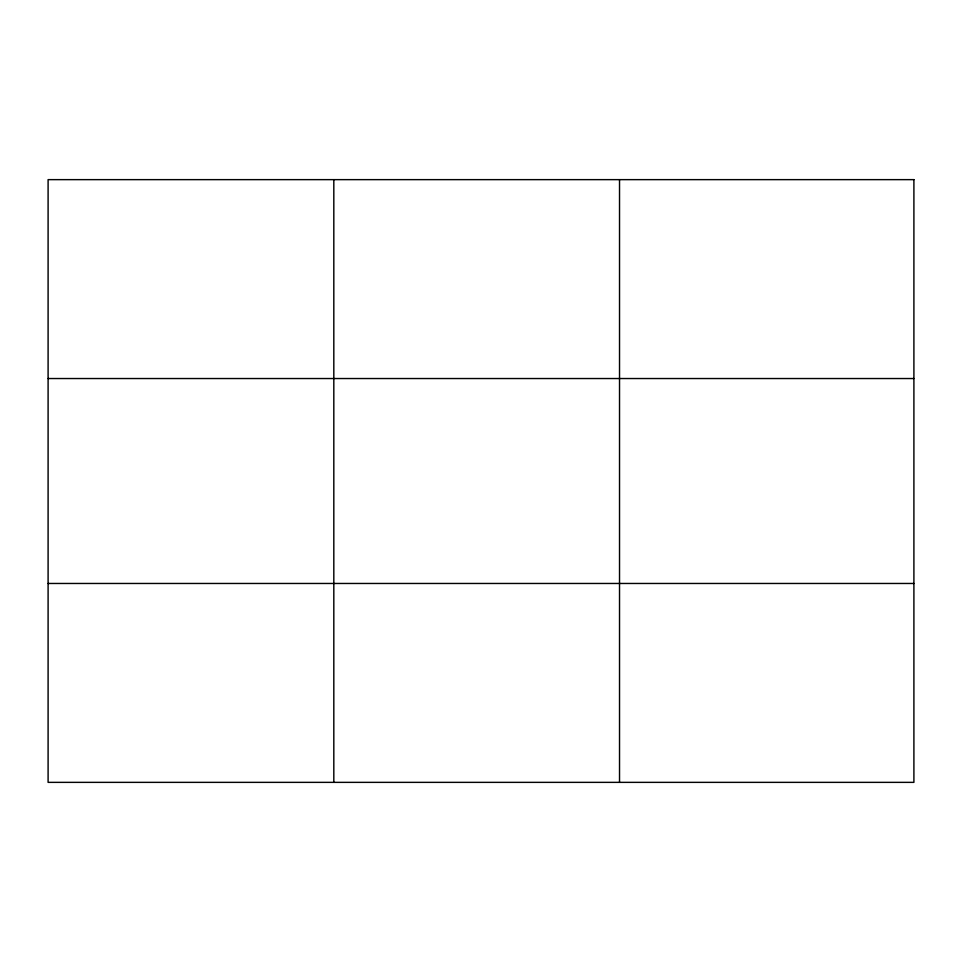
<?xml version="1.0" encoding="UTF-8"?>
<svg xmlns="http://www.w3.org/2000/svg" width="962" height="962" viewBox="0 0 962 962"><rect width="100%" height="100%" fill="white"/><g stroke="black" fill="none" stroke-linecap="round" stroke-linejoin="round"><path stroke-width="1.44" d="M333.814 179.641L333.814 782.359M619.528 179.641L619.528 782.359M48.1 378.535L913.9 378.535M48.1 583.465L913.9 583.465M913.9 179.641L913.9 782.359L48.1 782.359L48.1 179.641L913.9 179.641"/></g></svg>
